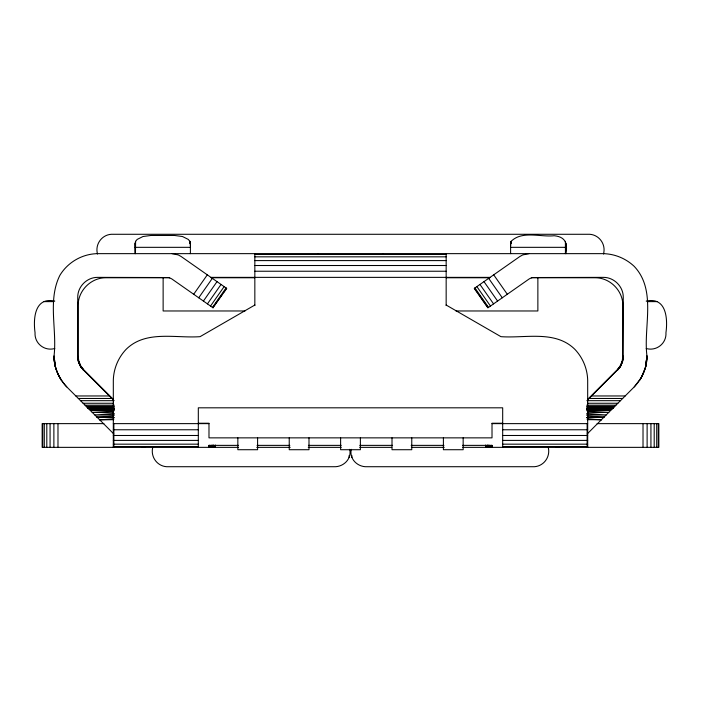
<?xml version="1.0" encoding="UTF-8"?>
<svg xmlns="http://www.w3.org/2000/svg" width="701" height="701" viewBox="0 0 701 701"><rect width="100%" height="100%" fill="white"/><g stroke="black" fill="none" stroke-linecap="round" stroke-linejoin="round"><path stroke-width="1.05" d="M213.682 445.196L213.674 447.352L213.551 445.196M212.166 445.196L212.149 447.352L209.967 445.372L209.827 447.352L209.231 445.372L209.196 447.352L208.986 445.372L238.489 445.372M135.6 241.328L135.459 253.648L135.065 243.37L135.6 241.328L137.177 239.418L142.969 236.526L150.873 235.466L174.593 235.466L182.497 236.526L188.289 239.418L189.866 241.328L190.4 243.37L190.4 253.648M511.108 243.378L511.134 241.328C522.157 230.384 540.541 237.288 554.219 235.738C565.094 236.85 567.924 242.967 565.935 253.648M462.511 445.372L492.014 445.372L491.804 447.352L491.769 445.372L491.173 447.352L491.033 445.372L490.165 447.352L489.876 445.372L488.851 447.352L488.947 445.196M190.304 245.429L190.4 243.37M565.935 243.37L565.444 253.648L565.4 241.328M487.449 445.196L487.326 447.352L487.318 445.196M622.821 360.121L623.259 297.136C623.32 286.56 614.067 277.307 603.491 277.368L532.322 277.535L529.386 278.796L487.87 307.87L474.27 288.435L519.862 256.513L522.674 254.945L528.931 253.648M485.828 445.196L485.697 447.352L485.697 445.196M622.944 359.666L623.259 356.152L622.365 362.031L619.036 368.358L586.921 400.674L620.464 400.674M189.656 243.378L189.866 241.328L189.875 243.378M152.853 446.966C149.996 457.271 158.023 467.401 168.661 466.717L333.895 466.717C343.271 467.243 351.963 459.006 349.711 449.35M623.11 358.535L621.48 364.336L620.376 366.421L622.672 360.91L620.613 366.027L617.432 370.163L620.595 366.062L619.036 368.358M622.365 362.031L622.751 360.454M510.6 253.648L510.6 243.37L511.134 241.328L511.344 243.378M587.272 433.866L634.239 386.899C642.09 378.689 647.067 367.596 646.979 356.152C643.15 326.938 656.951 290.503 634.239 266.389C625.897 258.511 614.961 253.981 603.491 253.648L97.509 253.648C82.201 253.911 67.725 262.262 59.848 275.397C47.431 300.335 57.219 329.628 54.021 356.152C53.986 367.569 58.761 378.777 66.761 386.899L113.728 433.866M639.706 380.222C644.272 373.09 646.953 364.643 646.979 356.152L645.49 367.403L641.152 377.892L634.239 386.899M193.695 294.262L207.303 274.836M198.725 297.785L212.333 278.358M203.413 301.062L217.021 281.636M207.435 303.884L221.043 284.457M210.528 306.048L224.127 286.613M212.464 307.406L226.072 287.971M213.525 306.828L222.182 294.464M223.417 292.703L226.511 288.286M212.911 307.713L226.73 288.435L181.138 256.513L178.326 254.945L172.069 253.648M617.467 370.128L620.613 366.027M587.683 399.351L617.073 369.962L620.219 365.869L622.19 361.103L622.865 355.985L622.865 305.434C622.952 290.626 610.001 277.675 595.193 277.762L531.323 277.762M254.84 305.04L200.065 336.664C175.601 338.46 145.659 329.882 126.057 349.405C118.18 357.747 113.65 368.673 113.317 380.144L113.317 447.352M54.792 301.088C34.656 296.646 33.096 318.561 35.05 332.712C34.34 343.367 44.443 351.455 54.792 348.52M555.779 447.352L558.846 446.949M114.421 413.73L94.828 414.966L114.456 415.115M114.044 417.892L97.027 417.165L113.369 416.157M113.553 411.321L92.243 412.381L113.58 412.758M586.588 417.761L603.973 417.165L587.631 416.157M114.167 409.708L90.315 410.444L114.368 410.698M113.728 419.68L99.542 419.68L113.667 419.242M114.245 408.665L89.123 409.261L114.14 409.393M586.86 417.507L603.973 417.165M587.42 412.758L608.757 412.381L587.447 411.321M99.542 419.68L113.457 419.47M113.93 408.096L88.291 408.429L114.307 408.473M586.632 410.698L610.685 410.444L586.833 409.708M586.544 415.115L606.172 414.966L586.579 413.73M586.86 409.393L611.877 409.261L586.755 408.665M586.693 408.473L612.709 408.429L587.07 408.096M135.065 247.33L190.4 247.33M510.6 247.33L565.935 247.33M254.84 254.463L446.16 254.463M254.84 256.829L446.16 256.829M254.84 260.597L446.16 260.597M254.84 265.513L446.16 265.513M254.84 271.234L446.16 271.234M211.167 277.368L489.833 277.368M169.677 277.762L105.807 277.762C90.999 277.675 78.048 290.626 78.135 305.434L78.135 355.985L78.81 361.103L80.781 365.869L83.927 369.962L113.317 399.351M211.167 277.762L254.84 277.762M446.16 277.762L489.833 277.762M646.208 301.088C666.344 296.646 667.904 318.561 665.95 332.712C666.66 343.367 656.557 351.455 646.208 348.52M44.067 301.623L53.802 301.623M647.198 301.623L656.933 301.623M245.008 310.972L163.131 310.972L163.131 277.762M455.992 310.972L537.869 310.972L537.869 277.762M75.822 395.96L109.365 395.96M591.635 395.96L625.178 395.96M78.337 398.475L111.88 398.475M589.12 398.475L622.663 398.475M80.536 400.674L114.079 400.674L83.533 370.128L80.624 366.421L78.635 362.031L78.328 360.91L80.624 366.421L78.424 361.278L77.741 356.152L77.741 297.136C77.68 286.56 86.933 277.307 97.509 277.368L168.678 277.535L171.614 278.796L213.13 307.87M83.121 403.259L113.422 403.259M587.578 403.259L617.879 403.259M85.058 405.187L114.272 405.187M586.728 405.187L615.942 405.187M86.241 406.378L114.377 406.378M586.623 406.378L614.759 406.378M87.073 407.211L114.123 407.211M586.877 407.211L613.927 407.211M87.502 407.64L113.474 407.64M587.526 407.64L613.498 407.64M87.686 407.816L113.65 407.816M587.35 407.816L613.314 407.816M87.862 408L113.834 408M587.166 408L613.138 408M587.272 419.68L601.458 419.68L587.482 419.11M198.313 423.238L208.986 423.238L208.986 437.862L492.014 437.862L492.014 423.238L502.687 423.238M103.897 423.632L42.165 423.632L42.165 447.352L238.454 447.352M113.317 423.632L208.986 423.632M492.014 423.632L587.683 423.632M597.103 423.632L658.835 423.632L658.835 447.352L462.748 447.352M113.317 429.766L198.313 429.766M502.687 429.766L587.683 429.766M113.317 435.487L198.313 435.487M502.687 435.487L587.683 435.487M113.317 440.403L198.313 440.403M502.687 440.403L587.683 440.403M113.317 444.171L198.313 444.171M502.687 444.171L587.683 444.171M257.039 445.372L289.846 445.372M308.414 445.372L341.212 445.372M359.788 445.372L392.586 445.372M411.154 445.372L443.961 445.372M113.317 446.537L198.313 446.537M502.687 446.537L587.683 446.537M256.75 447.352L290.214 447.352M308.265 447.352L341.247 447.352M359.709 447.352L391.754 447.352M411.391 447.352L444.25 447.352M97.027 417.165L114.14 417.507M587.236 419.329L601.458 419.68M142.154 446.949L145.221 447.352M446.16 305.04L500.935 336.664C525.399 338.46 555.341 329.882 574.943 349.405C582.82 357.747 587.35 368.673 587.683 380.144L587.683 447.352M83.533 370.128L80.387 366.027L83.568 370.163L80.405 366.062L78.416 361.26L77.741 356.152L78.056 359.666M66.761 386.899C59.147 378.54 53.942 367.604 54.021 356.152L55.51 367.403L54.021 356.152C53.986 364.695 56.86 372.993 61.294 380.222M493.697 274.836L507.305 294.262M488.667 278.358L502.275 297.785M483.979 281.636L497.587 301.062M479.957 284.457L493.565 303.884M476.873 286.613L490.472 306.048M474.928 287.971L488.536 307.406M474.489 288.286L477.583 292.703M478.818 294.464L487.475 306.828M80.387 366.027L81.964 368.358M351.289 449.35C349.037 459.006 357.729 467.243 367.105 466.717L532.339 466.717C542.977 467.401 551.004 457.271 548.147 446.966M211.124 445.372L212.149 447.352L212.052 445.196M209.967 445.372L210.835 447.352M78.249 360.454L78.635 362.031M77.89 358.535L78.179 360.121M215.172 445.196L215.303 447.352L215.303 445.196M510.6 243.37L510.678 245.429M488.834 445.196L488.851 447.352M658.292 423.632L658.292 447.352M656.714 423.632L656.714 447.352M654.199 423.632L654.199 447.352M650.931 423.632L650.931 447.352M647.119 423.632L647.119 447.352M643.019 423.632L643.019 447.352M603.491 254.034C606.347 243.729 598.321 233.599 587.683 234.283L113.317 234.283C102.679 233.599 94.653 243.729 97.509 254.034M587.14 423.632L587.14 447.352M502.687 447.352L502.687 407.816L198.313 407.816L198.313 447.352M492.014 445.372L492.014 447.352M463.159 437.862L463.159 449.718L443.4 449.718L443.4 437.862M446.16 253.648L446.16 305.618M411.767 437.862L411.767 449.718L392.008 449.718L392.008 437.862M382.912 253.648L382.912 254.191M360.384 437.862L360.384 449.718L340.616 449.718L340.616 437.862M351.832 455.448L351.832 457.56M349.168 455.448L349.168 457.56M318.088 253.648L318.088 254.191M308.992 437.862L308.992 449.718L289.233 449.718L289.233 437.862M257.6 437.862L257.6 449.718L237.841 449.718L237.841 437.862M254.84 253.648L254.84 305.618M208.986 445.372L208.986 447.352M135.065 243.37L135.065 253.648M113.86 423.632L113.86 447.352M57.981 423.632L57.981 447.352M53.881 423.632L53.881 447.352M50.069 423.632L50.069 447.352M46.801 423.632L46.801 447.352M44.286 423.632L44.286 447.352M42.708 423.632L42.708 447.352M646.979 356.152L645.49 367.403L646.979 356.152M79.52 364.336L78.424 361.278L79.52 364.336"/></g></svg>
